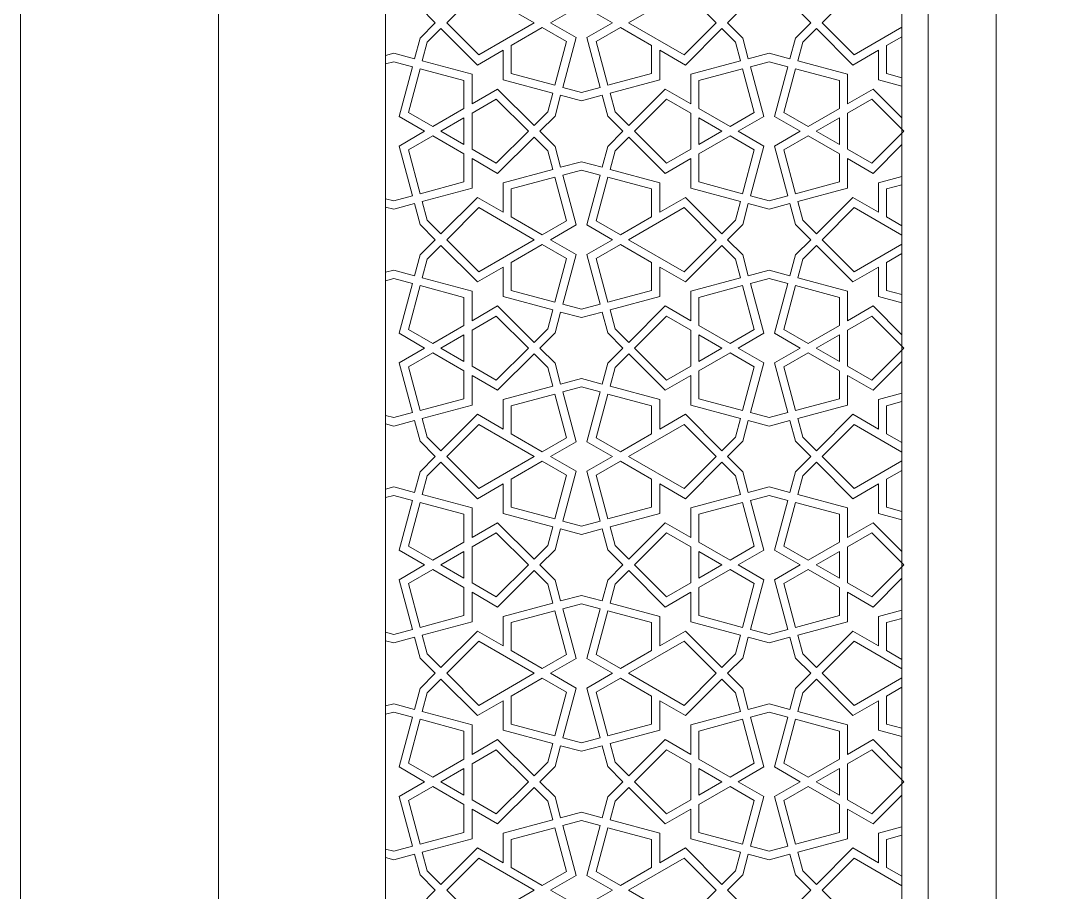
# Model space of a CAD drawing. Header units: metres. Extents: x 7064 to 15770, y 8440 to 11994.
# Drawn here: x 14418.8 to 14637.2, y 10900.6 to 11085.3 of the extents above; entities that cross this region are included whole.
import ezdxf

# ---------------------------------------------------------------- set-up
doc = ezdxf.new("R2010")
doc.units = ezdxf.units.M
doc.layers.add('GÖRÜNÜŞ 015-O4M', color=125, linetype='Continuous', lineweight=15)

msp = doc.modelspace()

# ---------------------------------------------------------------- linework, layer by layer
at = {"layer": 'GÖRÜNÜŞ 015-O4M', "color": 0}
for p, q in [((14509.073, 11084.849), (14515.861, 11091.637)), ((14515.861, 11091.637), (14527.617, 11084.849)), ((14559.374, 11091.637), (14547.617, 11084.849)), ((14566.162, 11084.849), (14559.374, 11091.637)), ((14588.648, 11084.849), (14595.436, 11091.637)), ((14503.415, 11088.074), (14506.64, 11084.849)), ((14536.483, 11087.982), (14531.057, 11084.849)), ((14538.752, 11087.982), (14544.177, 11084.849)), ((14571.819, 11088.074), (14568.594, 11084.849)), ((14582.991, 11088.074), (14586.216, 11084.849)), ((14503.415, 11081.624), (14506.64, 11084.849)), ((14504.958, 11080.734), (14507.857, 11083.633)), ((14507.857, 11083.633), (14515.578, 11075.912)), ((14509.073, 11084.849), (14515.861, 11078.062)), ((14515.861, 11078.062), (14527.617, 11084.849)), ((14522.723, 11080.038), (14529.337, 11083.856)), ((14534.48, 11080.887), (14529.337, 11083.856)), ((14536.483, 11081.717), (14531.057, 11084.849)), ((14538.752, 11081.717), (14544.177, 11084.849)), ((14540.755, 11080.887), (14545.897, 11083.856)), ((14552.511, 11080.038), (14545.897, 11083.856)), ((14559.374, 11078.062), (14547.617, 11084.849)), ((14566.162, 11084.849), (14559.374, 11078.062)), ((14567.378, 11083.633), (14559.657, 11075.912)), ((14570.277, 11080.734), (14567.378, 11083.633)), ((14571.819, 11081.624), (14568.594, 11084.849)), ((14582.991, 11081.624), (14586.216, 11084.849)), ((14584.533, 11080.734), (14587.432, 11083.633)), ((14587.432, 11083.633), (14595.153, 11075.912)), ((14588.648, 11084.849), (14595.436, 11078.062)), ((14595.436, 11078.062), (14605.554, 11083.903)), ((14503.415, 11081.624), (14502.235, 11077.219)), ((14533.657, 11071.17), (14536.483, 11081.717)), ((14541.578, 11071.17), (14538.752, 11081.717)), ((14571.819, 11081.624), (14573, 11077.219)), ((14582.991, 11081.624), (14581.811, 11077.219)), ((14602.299, 11080.038), (14605.554, 11081.917)), ((14504.958, 11080.734), (14503.896, 11076.774)), ((14515.578, 11075.912), (14521.003, 11079.045)), ((14521.003, 11072.78), (14521.003, 11079.045)), ((14522.723, 11074.099), (14522.723, 11080.038)), ((14531.996, 11071.615), (14534.48, 11080.887)), ((14543.239, 11071.615), (14540.755, 11080.887)), ((14552.511, 11074.099), (14552.511, 11080.038)), ((14559.657, 11075.912), (14554.231, 11079.045)), ((14554.231, 11072.78), (14554.231, 11079.045)), ((14570.277, 11080.734), (14571.338, 11076.774)), ((14584.533, 11080.734), (14583.472, 11076.774)), ((14595.153, 11075.912), (14600.579, 11079.045)), ((14600.579, 11072.78), (14600.579, 11079.045)), ((14602.299, 11074.099), (14602.299, 11080.038)), ((14497.83, 11078.399), (14496.129, 11077.944)), ((14497.83, 11078.399), (14502.235, 11077.219)), ((14503.896, 11076.774), (14514.443, 11073.948)), ((14571.338, 11076.774), (14560.791, 11073.948)), ((14577.405, 11078.399), (14573, 11077.219)), ((14577.405, 11078.399), (14581.811, 11077.219)), ((14583.472, 11076.774), (14594.019, 11073.948)), ((14497.83, 11076.619), (14496.129, 11076.163)), ((14497.83, 11076.619), (14501.79, 11075.558)), ((14501.79, 11075.558), (14498.964, 11065.011)), ((14503.451, 11075.112), (14500.967, 11065.84)), ((14503.451, 11075.112), (14512.723, 11072.628)), ((14571.783, 11075.112), (14562.511, 11072.628)), ((14571.783, 11075.112), (14574.268, 11065.84)), ((14577.405, 11076.619), (14573.445, 11075.558)), ((14573.445, 11075.558), (14576.271, 11065.011)), ((14577.405, 11076.619), (14581.365, 11075.558)), ((14581.365, 11075.558), (14578.539, 11065.011)), ((14583.027, 11075.112), (14580.542, 11065.84)), ((14583.027, 11075.112), (14592.299, 11072.628)), ((14512.723, 11072.628), (14512.723, 11066.69)), ((14514.443, 11073.948), (14514.443, 11067.683)), ((14531.551, 11069.954), (14521.003, 11072.78)), ((14531.996, 11071.615), (14522.723, 11074.099)), ((14543.239, 11071.615), (14552.511, 11074.099)), ((14543.684, 11069.954), (14554.231, 11072.78)), ((14560.791, 11073.948), (14560.791, 11067.683)), ((14562.511, 11072.628), (14562.511, 11066.69)), ((14592.299, 11072.628), (14592.299, 11066.69)), ((14594.019, 11073.948), (14594.019, 11067.683)), ((14605.554, 11071.447), (14600.579, 11072.78)), ((14605.554, 11073.227), (14602.299, 11074.099)), ((14519.869, 11070.815), (14514.443, 11067.683)), ((14527.59, 11063.094), (14519.869, 11070.815)), ((14537.617, 11070.109), (14533.657, 11071.17)), ((14537.617, 11070.109), (14541.578, 11071.17)), ((14547.644, 11063.094), (14555.365, 11070.815)), ((14555.365, 11070.815), (14560.791, 11067.683)), ((14599.445, 11070.815), (14594.019, 11067.683)), ((14605.554, 11064.706), (14599.445, 11070.815)), ((14519.586, 11068.666), (14514.443, 11065.697)), ((14526.374, 11061.878), (14519.586, 11068.666)), ((14530.489, 11065.993), (14531.551, 11069.954)), ((14532.031, 11065.103), (14533.212, 11069.508)), ((14537.617, 11068.328), (14533.212, 11069.508)), ((14537.617, 11068.328), (14542.023, 11069.508)), ((14543.203, 11065.103), (14542.023, 11069.508)), ((14544.745, 11065.993), (14543.684, 11069.954)), ((14548.861, 11061.878), (14555.648, 11068.666)), ((14555.648, 11068.666), (14560.791, 11065.697)), ((14599.162, 11068.666), (14594.019, 11065.697)), ((14605.95, 11061.878), (14599.162, 11068.666)), ((14506.11, 11062.871), (14500.967, 11065.84)), ((14512.723, 11066.69), (14506.11, 11062.871)), ((14530.489, 11065.993), (14527.59, 11063.094)), ((14544.745, 11065.993), (14547.644, 11063.094)), ((14562.511, 11066.69), (14569.125, 11062.871)), ((14569.125, 11062.871), (14574.268, 11065.84)), ((14585.685, 11062.871), (14580.542, 11065.84)), ((14592.299, 11066.69), (14585.685, 11062.871)), ((14504.39, 11061.878), (14498.964, 11065.011)), ((14512.723, 11064.703), (14507.83, 11061.878)), ((14512.723, 11059.052), (14512.723, 11064.703)), ((14514.443, 11058.059), (14514.443, 11065.697)), ((14532.031, 11065.103), (14528.806, 11061.878)), ((14543.203, 11065.103), (14546.428, 11061.878)), ((14560.791, 11058.059), (14560.791, 11065.697)), ((14562.511, 11064.703), (14567.405, 11061.878)), ((14562.511, 11059.052), (14562.511, 11064.703)), ((14570.845, 11061.878), (14576.271, 11065.011)), ((14583.965, 11061.878), (14578.539, 11065.011)), ((14592.299, 11064.703), (14587.405, 11061.878)), ((14592.299, 11059.052), (14592.299, 11064.703)), ((14594.019, 11058.059), (14594.019, 11065.697)), ((14504.39, 11061.878), (14498.964, 11058.745)), ((14512.723, 11059.052), (14507.83, 11061.878)), ((14526.374, 11061.878), (14519.586, 11055.09)), ((14532.031, 11058.653), (14528.806, 11061.878)), ((14543.203, 11058.653), (14546.428, 11061.878)), ((14548.861, 11061.878), (14555.648, 11055.09)), ((14562.511, 11059.052), (14567.405, 11061.878)), ((14570.845, 11061.878), (14576.271, 11058.745)), ((14583.965, 11061.878), (14578.539, 11058.745)), ((14592.299, 11059.052), (14587.405, 11061.878)), ((14605.95, 11061.878), (14599.162, 11055.09)), ((14506.11, 11060.885), (14500.967, 11057.916)), ((14512.723, 11057.066), (14506.11, 11060.885)), ((14527.59, 11060.662), (14519.869, 11052.941)), ((14530.489, 11057.763), (14527.59, 11060.662)), ((14544.745, 11057.763), (14547.644, 11060.662)), ((14547.644, 11060.662), (14555.365, 11052.941)), ((14562.511, 11057.066), (14569.125, 11060.885)), ((14569.125, 11060.885), (14574.268, 11057.916)), ((14585.685, 11060.885), (14580.542, 11057.916)), ((14592.299, 11057.066), (14585.685, 11060.885)), ((14501.79, 11048.198), (14498.964, 11058.745)), ((14503.451, 11048.643), (14500.967, 11057.916)), ((14512.723, 11051.128), (14512.723, 11057.066)), ((14519.586, 11055.09), (14514.443, 11058.059)), ((14530.489, 11057.763), (14531.551, 11053.802)), ((14532.031, 11058.653), (14533.212, 11054.248)), ((14543.203, 11058.653), (14542.023, 11054.248)), ((14544.745, 11057.763), (14543.684, 11053.802)), ((14555.648, 11055.09), (14560.791, 11058.059)), ((14562.511, 11051.128), (14562.511, 11057.066)), ((14571.783, 11048.643), (14574.268, 11057.916)), ((14573.445, 11048.198), (14576.271, 11058.745)), ((14581.365, 11048.198), (14578.539, 11058.745)), ((14583.027, 11048.643), (14580.542, 11057.916)), ((14592.299, 11051.128), (14592.299, 11057.066)), ((14599.162, 11055.09), (14594.019, 11058.059)), ((14605.554, 11059.049), (14599.445, 11052.941)), ((14514.443, 11049.808), (14514.443, 11056.073)), ((14519.869, 11052.941), (14514.443, 11056.073)), ((14537.617, 11055.428), (14533.212, 11054.248)), ((14537.617, 11055.428), (14542.023, 11054.248)), ((14555.365, 11052.941), (14560.791, 11056.073)), ((14560.791, 11049.808), (14560.791, 11056.073)), ((14594.019, 11049.808), (14594.019, 11056.073)), ((14599.445, 11052.941), (14594.019, 11056.073)), ((14531.551, 11053.802), (14521.003, 11050.976)), ((14537.617, 11053.647), (14533.657, 11052.586)), ((14537.617, 11053.647), (14541.578, 11052.586)), ((14543.684, 11053.802), (14554.231, 11050.976)), ((14503.451, 11048.643), (14512.723, 11051.128)), ((14521.003, 11050.976), (14521.003, 11044.711)), ((14531.996, 11052.141), (14522.723, 11049.656)), ((14531.996, 11052.141), (14534.48, 11042.869)), ((14533.657, 11052.586), (14536.483, 11042.039)), ((14541.578, 11052.586), (14538.752, 11042.039)), ((14543.239, 11052.141), (14540.755, 11042.869)), ((14543.239, 11052.141), (14552.511, 11049.656)), ((14554.231, 11050.976), (14554.231, 11044.711)), ((14571.783, 11048.643), (14562.511, 11051.128)), ((14583.027, 11048.643), (14592.299, 11051.128)), ((14605.554, 11052.309), (14600.579, 11050.976)), ((14600.579, 11050.976), (14600.579, 11044.711)), ((14605.554, 11050.528), (14602.299, 11049.656)), ((14503.896, 11046.982), (14514.443, 11049.808)), ((14522.723, 11049.656), (14522.723, 11043.718)), ((14552.511, 11049.656), (14552.511, 11043.718)), ((14571.338, 11046.982), (14560.791, 11049.808)), ((14583.472, 11046.982), (14594.019, 11049.808)), ((14602.299, 11049.656), (14602.299, 11043.718)), ((14497.83, 11047.137), (14496.129, 11047.593)), ((14497.83, 11047.137), (14501.79, 11048.198)), ((14497.83, 11045.356), (14502.235, 11046.537)), ((14503.415, 11042.131), (14502.235, 11046.537)), ((14504.958, 11043.022), (14503.896, 11046.982)), ((14507.857, 11040.123), (14515.578, 11047.844)), ((14515.578, 11047.844), (14521.003, 11044.711)), ((14559.657, 11047.844), (14554.231, 11044.711)), ((14567.378, 11040.123), (14559.657, 11047.844)), ((14570.277, 11043.022), (14571.338, 11046.982)), ((14571.819, 11042.131), (14573, 11046.537)), ((14577.405, 11045.356), (14573, 11046.537)), ((14577.405, 11047.137), (14573.445, 11048.198)), ((14577.405, 11047.137), (14581.365, 11048.198)), ((14577.405, 11045.356), (14581.811, 11046.537)), ((14582.991, 11042.131), (14581.811, 11046.537)), ((14584.533, 11043.022), (14583.472, 11046.982)), ((14587.432, 11040.123), (14595.153, 11047.844)), ((14595.153, 11047.844), (14600.579, 11044.711)), ((14497.83, 11045.356), (14496.129, 11045.812)), ((14509.073, 11038.906), (14515.861, 11045.694)), ((14515.861, 11045.694), (14527.617, 11038.906)), ((14559.374, 11045.694), (14547.617, 11038.906)), ((14566.162, 11038.906), (14559.374, 11045.694)), ((14588.648, 11038.906), (14595.436, 11045.694)), ((14595.436, 11045.694), (14605.554, 11039.853)), ((14503.415, 11042.131), (14506.64, 11038.906)), ((14504.958, 11043.022), (14507.857, 11040.123)), ((14522.723, 11043.718), (14529.337, 11039.899)), ((14534.48, 11042.869), (14529.337, 11039.899)), ((14536.483, 11042.039), (14531.057, 11038.906)), ((14538.752, 11042.039), (14544.177, 11038.906)), ((14540.755, 11042.869), (14545.897, 11039.899)), ((14552.511, 11043.718), (14545.897, 11039.899)), ((14570.277, 11043.022), (14567.378, 11040.123)), ((14571.819, 11042.131), (14568.594, 11038.906)), ((14582.991, 11042.131), (14586.216, 11038.906)), ((14584.533, 11043.022), (14587.432, 11040.123)), ((14602.299, 11043.718), (14605.554, 11041.839)), ((14503.415, 11035.681), (14506.64, 11038.906)), ((14504.958, 11034.791), (14507.857, 11037.69)), ((14507.857, 11037.69), (14515.578, 11029.969)), ((14509.073, 11038.906), (14515.861, 11032.119)), ((14515.861, 11032.119), (14527.617, 11038.906)), ((14522.723, 11034.095), (14529.337, 11037.913)), ((14534.48, 11034.944), (14529.337, 11037.913)), ((14536.483, 11035.774), (14531.057, 11038.906)), ((14538.752, 11035.774), (14544.177, 11038.906)), ((14540.755, 11034.944), (14545.897, 11037.913)), ((14552.511, 11034.095), (14545.897, 11037.913)), ((14559.374, 11032.119), (14547.617, 11038.906)), ((14566.162, 11038.906), (14559.374, 11032.119)), ((14567.378, 11037.69), (14559.657, 11029.969)), ((14570.277, 11034.791), (14567.378, 11037.69)), ((14571.819, 11035.681), (14568.594, 11038.906)), ((14582.991, 11035.681), (14586.216, 11038.906)), ((14584.533, 11034.791), (14587.432, 11037.69)), ((14587.432, 11037.69), (14595.153, 11029.969)), ((14588.648, 11038.906), (14595.436, 11032.119)), ((14595.436, 11032.119), (14605.554, 11037.96)), ((14503.415, 11035.681), (14502.235, 11031.276)), ((14533.657, 11025.227), (14536.483, 11035.774)), ((14541.578, 11025.227), (14538.752, 11035.774)), ((14571.819, 11035.681), (14573, 11031.276)), ((14582.991, 11035.681), (14581.811, 11031.276)), ((14602.299, 11034.095), (14605.554, 11035.974)), ((14504.958, 11034.791), (14503.896, 11030.831)), ((14515.578, 11029.969), (14521.003, 11033.102)), ((14521.003, 11026.837), (14521.003, 11033.102)), ((14522.723, 11028.156), (14522.723, 11034.095)), ((14531.996, 11025.672), (14534.48, 11034.944)), ((14543.239, 11025.672), (14540.755, 11034.944)), ((14552.511, 11028.156), (14552.511, 11034.095)), ((14559.657, 11029.969), (14554.231, 11033.102)), ((14554.231, 11026.837), (14554.231, 11033.102)), ((14570.277, 11034.791), (14571.338, 11030.831)), ((14584.533, 11034.791), (14583.472, 11030.831)), ((14595.153, 11029.969), (14600.579, 11033.102)), ((14600.579, 11026.837), (14600.579, 11033.102)), ((14602.299, 11028.156), (14602.299, 11034.095)), ((14497.83, 11032.456), (14496.129, 11032.001)), ((14497.83, 11032.456), (14502.235, 11031.276)), ((14503.896, 11030.831), (14514.443, 11028.005)), ((14571.338, 11030.831), (14560.791, 11028.005)), ((14577.405, 11032.456), (14573, 11031.276)), ((14577.405, 11032.456), (14581.811, 11031.276)), ((14583.472, 11030.831), (14594.019, 11028.005)), ((14497.83, 11030.676), (14496.129, 11030.22)), ((14497.83, 11030.676), (14501.79, 11029.615)), ((14501.79, 11029.615), (14498.964, 11019.068)), ((14503.451, 11029.169), (14500.967, 11019.897)), ((14503.451, 11029.169), (14512.723, 11026.685)), ((14571.783, 11029.169), (14562.511, 11026.685)), ((14571.783, 11029.169), (14574.268, 11019.897)), ((14577.405, 11030.676), (14573.445, 11029.615)), ((14573.445, 11029.615), (14576.271, 11019.068)), ((14577.405, 11030.676), (14581.365, 11029.615)), ((14581.365, 11029.615), (14578.539, 11019.068)), ((14583.027, 11029.169), (14580.542, 11019.897)), ((14583.027, 11029.169), (14592.299, 11026.685)), ((14512.723, 11026.685), (14512.723, 11020.747)), ((14514.443, 11028.005), (14514.443, 11021.74)), ((14531.551, 11024.011), (14521.003, 11026.837)), ((14531.996, 11025.672), (14522.723, 11028.156)), ((14543.239, 11025.672), (14552.511, 11028.156)), ((14543.684, 11024.011), (14554.231, 11026.837)), ((14560.791, 11028.005), (14560.791, 11021.74)), ((14562.511, 11026.685), (14562.511, 11020.747)), ((14592.299, 11026.685), (14592.299, 11020.747)), ((14594.019, 11028.005), (14594.019, 11021.74)), ((14605.554, 11025.504), (14600.579, 11026.837)), ((14605.554, 11027.284), (14602.299, 11028.156)), ((14519.869, 11024.872), (14514.443, 11021.74)), ((14527.59, 11017.151), (14519.869, 11024.872)), ((14537.617, 11024.166), (14533.657, 11025.227)), ((14537.617, 11024.166), (14541.578, 11025.227)), ((14547.644, 11017.151), (14555.365, 11024.872)), ((14555.365, 11024.872), (14560.791, 11021.74)), ((14599.445, 11024.872), (14594.019, 11021.74)), ((14605.554, 11018.763), (14599.445, 11024.872)), ((14519.586, 11022.723), (14514.443, 11019.754)), ((14526.374, 11015.935), (14519.586, 11022.723)), ((14530.489, 11020.05), (14531.551, 11024.011)), ((14532.031, 11019.16), (14533.212, 11023.565)), ((14537.617, 11022.385), (14533.212, 11023.565)), ((14537.617, 11022.385), (14542.023, 11023.565)), ((14543.203, 11019.16), (14542.023, 11023.565)), ((14544.745, 11020.05), (14543.684, 11024.011)), ((14548.861, 11015.935), (14555.648, 11022.723)), ((14555.648, 11022.723), (14560.791, 11019.754)), ((14599.162, 11022.723), (14594.019, 11019.754)), ((14605.95, 11015.935), (14599.162, 11022.723)), ((14506.11, 11016.928), (14500.967, 11019.897)), ((14512.723, 11020.747), (14506.11, 11016.928)), ((14530.489, 11020.05), (14527.59, 11017.151)), ((14544.745, 11020.05), (14547.644, 11017.151)), ((14562.511, 11020.747), (14569.125, 11016.928)), ((14569.125, 11016.928), (14574.268, 11019.897)), ((14585.685, 11016.928), (14580.542, 11019.897)), ((14592.299, 11020.747), (14585.685, 11016.928)), ((14504.39, 11015.935), (14498.964, 11019.068)), ((14512.723, 11018.761), (14507.83, 11015.935)), ((14512.723, 11013.109), (14512.723, 11018.761)), ((14514.443, 11012.116), (14514.443, 11019.754)), ((14532.031, 11019.16), (14528.806, 11015.935)), ((14543.203, 11019.16), (14546.428, 11015.935)), ((14560.791, 11012.116), (14560.791, 11019.754)), ((14562.511, 11018.761), (14567.405, 11015.935)), ((14562.511, 11013.109), (14562.511, 11018.761)), ((14570.845, 11015.935), (14576.271, 11019.068)), ((14583.965, 11015.935), (14578.539, 11019.068)), ((14592.299, 11018.761), (14587.405, 11015.935)), ((14592.299, 11013.109), (14592.299, 11018.761)), ((14594.019, 11012.116), (14594.019, 11019.754)), ((14504.39, 11015.935), (14498.964, 11012.802)), ((14512.723, 11013.109), (14507.83, 11015.935)), ((14526.374, 11015.935), (14519.586, 11009.147)), ((14532.031, 11012.71), (14528.806, 11015.935)), ((14543.203, 11012.71), (14546.428, 11015.935)), ((14548.861, 11015.935), (14555.648, 11009.147)), ((14562.511, 11013.109), (14567.405, 11015.935)), ((14570.845, 11015.935), (14576.271, 11012.802)), ((14583.965, 11015.935), (14578.539, 11012.802)), ((14592.299, 11013.109), (14587.405, 11015.935)), ((14605.95, 11015.935), (14599.162, 11009.147)), ((14506.11, 11014.942), (14500.967, 11011.973)), ((14512.723, 11011.123), (14506.11, 11014.942)), ((14527.59, 11014.719), (14519.869, 11006.998)), ((14530.489, 11011.82), (14527.59, 11014.719)), ((14544.745, 11011.82), (14547.644, 11014.719)), ((14547.644, 11014.719), (14555.365, 11006.998)), ((14562.511, 11011.123), (14569.125, 11014.942)), ((14569.125, 11014.942), (14574.268, 11011.973)), ((14585.685, 11014.942), (14580.542, 11011.973)), ((14592.299, 11011.123), (14585.685, 11014.942)), ((14501.79, 11002.255), (14498.964, 11012.802)), ((14503.451, 11002.7), (14500.967, 11011.973)), ((14519.586, 11009.147), (14514.443, 11012.116)), ((14530.489, 11011.82), (14531.551, 11007.859)), ((14532.031, 11012.71), (14533.212, 11008.305)), ((14543.203, 11012.71), (14542.023, 11008.305)), ((14544.745, 11011.82), (14543.684, 11007.859)), ((14555.648, 11009.147), (14560.791, 11012.116)), ((14571.783, 11002.7), (14574.268, 11011.973)), ((14573.445, 11002.255), (14576.271, 11012.802)), ((14581.365, 11002.255), (14578.539, 11012.802)), ((14583.027, 11002.7), (14580.542, 11011.973)), ((14599.162, 11009.147), (14594.019, 11012.116)), ((14605.554, 11013.106), (14599.445, 11006.998)), ((14512.723, 11005.185), (14512.723, 11011.123)), ((14514.443, 11003.865), (14514.443, 11010.13)), ((14519.869, 11006.998), (14514.443, 11010.13)), ((14537.617, 11009.485), (14533.212, 11008.305)), ((14537.617, 11009.485), (14542.023, 11008.305)), ((14555.365, 11006.998), (14560.791, 11010.13)), ((14560.791, 11003.865), (14560.791, 11010.13)), ((14562.511, 11005.185), (14562.511, 11011.123)), ((14592.299, 11005.185), (14592.299, 11011.123)), ((14594.019, 11003.865), (14594.019, 11010.13)), ((14599.445, 11006.998), (14594.019, 11010.13)), ((14531.551, 11007.859), (14521.003, 11005.033)), ((14537.617, 11007.704), (14533.657, 11006.643)), ((14537.617, 11007.704), (14541.578, 11006.643)), ((14543.684, 11007.859), (14554.231, 11005.033)), ((14503.451, 11002.7), (14512.723, 11005.185)), ((14521.003, 11005.033), (14521.003, 10998.768)), ((14531.996, 11006.198), (14522.723, 11003.713)), ((14531.996, 11006.198), (14534.48, 10996.926)), ((14533.657, 11006.643), (14536.483, 10996.096)), ((14541.578, 11006.643), (14538.752, 10996.096)), ((14543.239, 11006.198), (14540.755, 10996.926)), ((14543.239, 11006.198), (14552.511, 11003.713)), ((14554.231, 11005.033), (14554.231, 10998.768)), ((14571.783, 11002.7), (14562.511, 11005.185)), ((14583.027, 11002.7), (14592.299, 11005.185)), ((14605.554, 11006.366), (14600.579, 11005.033)), ((14600.579, 11005.033), (14600.579, 10998.768)), ((14605.554, 11004.586), (14602.299, 11003.713)), ((14503.896, 11001.039), (14514.443, 11003.865)), ((14522.723, 11003.713), (14522.723, 10997.775)), ((14552.511, 11003.713), (14552.511, 10997.775)), ((14571.338, 11001.039), (14560.791, 11003.865)), ((14583.472, 11001.039), (14594.019, 11003.865)), ((14602.299, 11003.713), (14602.299, 10997.775)), ((14497.83, 11001.194), (14496.129, 11001.65)), ((14497.83, 11001.194), (14501.79, 11002.255)), ((14497.83, 10999.413), (14502.235, 11000.594)), ((14503.415, 10996.188), (14502.235, 11000.594)), ((14504.958, 10997.079), (14503.896, 11001.039)), ((14507.857, 10994.18), (14515.578, 11001.901)), ((14515.578, 11001.901), (14521.003, 10998.768)), ((14559.657, 11001.901), (14554.231, 10998.768)), ((14567.378, 10994.18), (14559.657, 11001.901)), ((14570.277, 10997.079), (14571.338, 11001.039)), ((14571.819, 10996.188), (14573, 11000.594)), ((14577.405, 10999.413), (14573, 11000.594)), ((14577.405, 11001.194), (14573.445, 11002.255)), ((14577.405, 11001.194), (14581.365, 11002.255)), ((14577.405, 10999.413), (14581.811, 11000.594)), ((14582.991, 10996.188), (14581.811, 11000.594)), ((14584.533, 10997.079), (14583.472, 11001.039)), ((14587.432, 10994.18), (14595.153, 11001.901)), ((14595.153, 11001.901), (14600.579, 10998.768)), ((14497.83, 10999.413), (14496.129, 10999.869)), ((14509.073, 10992.963), (14515.861, 10999.751)), ((14515.861, 10999.751), (14527.617, 10992.963)), ((14559.374, 10999.751), (14547.617, 10992.963)), ((14566.162, 10992.963), (14559.374, 10999.751)), ((14588.648, 10992.963), (14595.436, 10999.751)), ((14595.436, 10999.751), (14605.554, 10993.91)), ((14503.415, 10996.188), (14506.64, 10992.963)), ((14504.958, 10997.079), (14507.857, 10994.18)), ((14522.723, 10997.775), (14529.337, 10993.957)), ((14534.48, 10996.926), (14529.337, 10993.957)), ((14536.483, 10996.096), (14531.057, 10992.963)), ((14538.752, 10996.096), (14544.177, 10992.963)), ((14540.755, 10996.926), (14545.897, 10993.957)), ((14552.511, 10997.775), (14545.897, 10993.957)), ((14570.277, 10997.079), (14567.378, 10994.18)), ((14571.819, 10996.188), (14568.594, 10992.963)), ((14582.991, 10996.188), (14586.216, 10992.963)), ((14584.533, 10997.079), (14587.432, 10994.18)), ((14602.299, 10997.775), (14605.554, 10995.896)), ((14503.415, 10989.738), (14506.64, 10992.963)), ((14504.958, 10988.848), (14507.857, 10991.747)), ((14507.857, 10991.747), (14515.578, 10984.026)), ((14509.073, 10992.963), (14515.861, 10986.176)), ((14515.861, 10986.176), (14527.617, 10992.963)), ((14522.723, 10988.152), (14529.337, 10991.97)), ((14534.48, 10989.001), (14529.337, 10991.97)), ((14536.483, 10989.831), (14531.057, 10992.963)), ((14538.752, 10989.831), (14544.177, 10992.963)), ((14540.755, 10989.001), (14545.897, 10991.97)), ((14552.511, 10988.152), (14545.897, 10991.97)), ((14559.374, 10986.176), (14547.617, 10992.963)), ((14566.162, 10992.963), (14559.374, 10986.176)), ((14567.378, 10991.747), (14559.657, 10984.026)), ((14570.277, 10988.848), (14567.378, 10991.747)), ((14571.819, 10989.738), (14568.594, 10992.963)), ((14582.991, 10989.738), (14586.216, 10992.963)), ((14584.533, 10988.848), (14587.432, 10991.747)), ((14587.432, 10991.747), (14595.153, 10984.026)), ((14588.648, 10992.963), (14595.436, 10986.176)), ((14595.436, 10986.176), (14605.554, 10992.017)), ((14503.415, 10989.738), (14502.235, 10985.333)), ((14533.657, 10979.284), (14536.483, 10989.831)), ((14541.578, 10979.284), (14538.752, 10989.831)), ((14571.819, 10989.738), (14573, 10985.333)), ((14582.991, 10989.738), (14581.811, 10985.333)), ((14602.299, 10988.152), (14605.554, 10990.031)), ((14504.958, 10988.848), (14503.896, 10984.888)), ((14515.578, 10984.026), (14521.003, 10987.159)), ((14521.003, 10980.894), (14521.003, 10987.159)), ((14522.723, 10982.213), (14522.723, 10988.152)), ((14531.996, 10979.729), (14534.48, 10989.001)), ((14543.239, 10979.729), (14540.755, 10989.001)), ((14552.511, 10982.213), (14552.511, 10988.152)), ((14559.657, 10984.026), (14554.231, 10987.159)), ((14554.231, 10980.894), (14554.231, 10987.159)), ((14570.277, 10988.848), (14571.338, 10984.888)), ((14584.533, 10988.848), (14583.472, 10984.888)), ((14595.153, 10984.026), (14600.579, 10987.159)), ((14600.579, 10980.894), (14600.579, 10987.159)), ((14602.299, 10982.213), (14602.299, 10988.152)), ((14497.83, 10986.513), (14496.129, 10986.058)), ((14497.83, 10986.513), (14502.235, 10985.333)), ((14577.405, 10986.513), (14573, 10985.333)), ((14577.405, 10986.513), (14581.811, 10985.333)), ((14497.83, 10984.733), (14496.129, 10984.277)), ((14497.83, 10984.733), (14501.79, 10983.672)), ((14501.79, 10983.672), (14498.964, 10973.125)), ((14503.451, 10983.226), (14500.967, 10973.954)), ((14503.451, 10983.226), (14512.723, 10980.742)), ((14503.896, 10984.888), (14514.443, 10982.062)), ((14571.338, 10984.888), (14560.791, 10982.062)), ((14571.783, 10983.226), (14562.511, 10980.742)), ((14571.783, 10983.226), (14574.268, 10973.954)), ((14577.405, 10984.733), (14573.445, 10983.672)), ((14573.445, 10983.672), (14576.271, 10973.125)), ((14577.405, 10984.733), (14581.365, 10983.672)), ((14581.365, 10983.672), (14578.539, 10973.125)), ((14583.027, 10983.226), (14580.542, 10973.954)), ((14583.027, 10983.226), (14592.299, 10980.742)), ((14583.472, 10984.888), (14594.019, 10982.062)), ((14512.723, 10980.742), (14512.723, 10974.804)), ((14514.443, 10982.062), (14514.443, 10975.797)), ((14531.551, 10978.068), (14521.003, 10980.894)), ((14531.996, 10979.729), (14522.723, 10982.213)), ((14543.239, 10979.729), (14552.511, 10982.213)), ((14543.684, 10978.068), (14554.231, 10980.894)), ((14560.791, 10982.062), (14560.791, 10975.797)), ((14562.511, 10980.742), (14562.511, 10974.804)), ((14592.299, 10980.742), (14592.299, 10974.804)), ((14594.019, 10982.062), (14594.019, 10975.797)), ((14605.554, 10979.561), (14600.579, 10980.894)), ((14605.554, 10981.341), (14602.299, 10982.213)), ((14519.869, 10978.929), (14514.443, 10975.797)), ((14527.59, 10971.208), (14519.869, 10978.929)), ((14537.617, 10978.223), (14533.657, 10979.284)), ((14537.617, 10978.223), (14541.578, 10979.284)), ((14547.644, 10971.208), (14555.365, 10978.929)), ((14555.365, 10978.929), (14560.791, 10975.797)), ((14599.445, 10978.929), (14594.019, 10975.797)), ((14605.554, 10972.821), (14599.445, 10978.929)), ((14519.586, 10976.78), (14514.443, 10973.811)), ((14526.374, 10969.992), (14519.586, 10976.78)), ((14530.489, 10974.107), (14531.551, 10978.068)), ((14532.031, 10973.217), (14533.212, 10977.622)), ((14537.617, 10976.442), (14533.212, 10977.622)), ((14537.617, 10976.442), (14542.023, 10977.622)), ((14543.203, 10973.217), (14542.023, 10977.622)), ((14544.745, 10974.107), (14543.684, 10978.068)), ((14548.861, 10969.992), (14555.648, 10976.78)), ((14555.648, 10976.78), (14560.791, 10973.811)), ((14599.162, 10976.78), (14594.019, 10973.811)), ((14605.95, 10969.992), (14599.162, 10976.78)), ((14512.723, 10974.804), (14506.11, 10970.985)), ((14530.489, 10974.107), (14527.59, 10971.208)), ((14544.745, 10974.107), (14547.644, 10971.208)), ((14562.511, 10974.804), (14569.125, 10970.985)), ((14592.299, 10974.804), (14585.685, 10970.985)), ((14504.39, 10969.992), (14498.964, 10973.125)), ((14506.11, 10970.985), (14500.967, 10973.954)), ((14512.723, 10972.818), (14507.83, 10969.992)), ((14512.723, 10967.166), (14512.723, 10972.818)), ((14514.443, 10966.173), (14514.443, 10973.811)), ((14532.031, 10973.217), (14528.806, 10969.992)), ((14543.203, 10973.217), (14546.428, 10969.992)), ((14560.791, 10966.173), (14560.791, 10973.811)), ((14562.511, 10972.818), (14567.405, 10969.992)), ((14562.511, 10967.166), (14562.511, 10972.818)), ((14569.125, 10970.985), (14574.268, 10973.954)), ((14570.845, 10969.992), (14576.271, 10973.125)), ((14583.965, 10969.992), (14578.539, 10973.125)), ((14585.685, 10970.985), (14580.542, 10973.954)), ((14592.299, 10972.818), (14587.405, 10969.992)), ((14592.299, 10967.166), (14592.299, 10972.818)), ((14594.019, 10966.173), (14594.019, 10973.811)), ((14504.39, 10969.992), (14498.964, 10966.859)), ((14512.723, 10967.166), (14507.83, 10969.992)), ((14526.374, 10969.992), (14519.586, 10963.204)), ((14532.031, 10966.767), (14528.806, 10969.992)), ((14543.203, 10966.767), (14546.428, 10969.992)), ((14548.861, 10969.992), (14555.648, 10963.204)), ((14562.511, 10967.166), (14567.405, 10969.992)), ((14570.845, 10969.992), (14576.271, 10966.859)), ((14583.965, 10969.992), (14578.539, 10966.859)), ((14592.299, 10967.166), (14587.405, 10969.992)), ((14605.95, 10969.992), (14599.162, 10963.204)), ((14506.11, 10968.999), (14500.967, 10966.03)), ((14512.723, 10965.18), (14506.11, 10968.999)), ((14527.59, 10968.776), (14519.869, 10961.055)), ((14530.489, 10965.877), (14527.59, 10968.776)), ((14544.745, 10965.877), (14547.644, 10968.776)), ((14547.644, 10968.776), (14555.365, 10961.055)), ((14562.511, 10965.18), (14569.125, 10968.999)), ((14569.125, 10968.999), (14574.268, 10966.03)), ((14585.685, 10968.999), (14580.542, 10966.03)), ((14592.299, 10965.18), (14585.685, 10968.999)), ((14501.79, 10956.312), (14498.964, 10966.859)), ((14503.451, 10956.757), (14500.967, 10966.03)), ((14519.586, 10963.204), (14514.443, 10966.173)), ((14530.489, 10965.877), (14531.551, 10961.916)), ((14532.031, 10966.767), (14533.212, 10962.362)), ((14543.203, 10966.767), (14542.023, 10962.362)), ((14544.745, 10965.877), (14543.684, 10961.916)), ((14555.648, 10963.204), (14560.791, 10966.173)), ((14571.783, 10956.757), (14574.268, 10966.03)), ((14573.445, 10956.312), (14576.271, 10966.859)), ((14581.365, 10956.312), (14578.539, 10966.859)), ((14583.027, 10956.757), (14580.542, 10966.03)), ((14599.162, 10963.204), (14594.019, 10966.173)), ((14605.554, 10967.163), (14599.445, 10961.055)), ((14512.723, 10959.242), (14512.723, 10965.18)), ((14514.443, 10957.922), (14514.443, 10964.187)), ((14519.869, 10961.055), (14514.443, 10964.187)), ((14537.617, 10963.542), (14533.212, 10962.362)), ((14537.617, 10963.542), (14542.023, 10962.362)), ((14555.365, 10961.055), (14560.791, 10964.187)), ((14560.791, 10957.922), (14560.791, 10964.187)), ((14562.511, 10959.242), (14562.511, 10965.18)), ((14592.299, 10959.242), (14592.299, 10965.18)), ((14594.019, 10957.922), (14594.019, 10964.187)), ((14599.445, 10961.055), (14594.019, 10964.187)), ((14531.551, 10961.916), (14521.003, 10959.09)), ((14537.617, 10961.761), (14533.657, 10960.7)), ((14537.617, 10961.761), (14541.578, 10960.7)), ((14543.684, 10961.916), (14554.231, 10959.09)), ((14503.451, 10956.757), (14512.723, 10959.242)), ((14521.003, 10959.09), (14521.003, 10952.825)), ((14531.996, 10960.255), (14522.723, 10957.77)), ((14531.996, 10960.255), (14534.48, 10950.983)), ((14533.657, 10960.7), (14536.483, 10950.153)), ((14541.578, 10960.7), (14538.752, 10950.153)), ((14543.239, 10960.255), (14540.755, 10950.983)), ((14543.239, 10960.255), (14552.511, 10957.77)), ((14554.231, 10959.09), (14554.231, 10952.825)), ((14571.783, 10956.757), (14562.511, 10959.242)), ((14583.027, 10956.757), (14592.299, 10959.242)), ((14605.554, 10960.423), (14600.579, 10959.09)), ((14600.579, 10959.09), (14600.579, 10952.825)), ((14503.896, 10955.096), (14514.443, 10957.922)), ((14522.723, 10957.77), (14522.723, 10951.832)), ((14552.511, 10957.77), (14552.511, 10951.832)), ((14571.338, 10955.096), (14560.791, 10957.922)), ((14583.472, 10955.096), (14594.019, 10957.922)), ((14605.554, 10958.643), (14602.299, 10957.77)), ((14602.299, 10957.77), (14602.299, 10951.832)), ((14497.83, 10955.251), (14496.129, 10955.707)), ((14497.83, 10955.251), (14501.79, 10956.312)), ((14497.83, 10953.47), (14502.235, 10954.651)), ((14503.415, 10950.245), (14502.235, 10954.651)), ((14504.958, 10951.136), (14503.896, 10955.096)), ((14507.857, 10948.237), (14515.578, 10955.958)), ((14515.578, 10955.958), (14521.003, 10952.825)), ((14559.657, 10955.958), (14554.231, 10952.825)), ((14567.378, 10948.237), (14559.657, 10955.958)), ((14570.277, 10951.136), (14571.338, 10955.096)), ((14571.819, 10950.245), (14573, 10954.651)), ((14577.405, 10953.47), (14573, 10954.651)), ((14577.405, 10955.251), (14573.445, 10956.312)), ((14577.405, 10955.251), (14581.365, 10956.312)), ((14577.405, 10953.47), (14581.811, 10954.651)), ((14582.991, 10950.245), (14581.811, 10954.651)), ((14584.533, 10951.136), (14583.472, 10955.096)), ((14587.432, 10948.237), (14595.153, 10955.958)), ((14595.153, 10955.958), (14600.579, 10952.825)), ((14497.83, 10953.47), (14496.129, 10953.926)), ((14509.073, 10947.02), (14515.861, 10953.808)), ((14515.861, 10953.808), (14527.617, 10947.02)), ((14559.374, 10953.808), (14547.617, 10947.02)), ((14566.162, 10947.02), (14559.374, 10953.808)), ((14588.648, 10947.02), (14595.436, 10953.808)), ((14595.436, 10953.808), (14605.554, 10947.967)), ((14503.415, 10950.245), (14506.64, 10947.02)), ((14504.958, 10951.136), (14507.857, 10948.237)), ((14522.723, 10951.832), (14529.337, 10948.014)), ((14534.48, 10950.983), (14529.337, 10948.014)), ((14536.483, 10950.153), (14531.057, 10947.02)), ((14538.752, 10950.153), (14544.177, 10947.02)), ((14540.755, 10950.983), (14545.897, 10948.014)), ((14552.511, 10951.832), (14545.897, 10948.014)), ((14570.277, 10951.136), (14567.378, 10948.237)), ((14571.819, 10950.245), (14568.594, 10947.02)), ((14582.991, 10950.245), (14586.216, 10947.02)), ((14584.533, 10951.136), (14587.432, 10948.237)), ((14602.299, 10951.832), (14605.554, 10949.953)), ((14503.415, 10943.795), (14506.64, 10947.02)), ((14504.958, 10942.905), (14507.857, 10945.804)), ((14507.857, 10945.804), (14515.578, 10938.083)), ((14509.073, 10947.02), (14515.861, 10940.233)), ((14515.861, 10940.233), (14527.617, 10947.02)), ((14522.723, 10942.209), (14529.337, 10946.027)), ((14534.48, 10943.058), (14529.337, 10946.027)), ((14536.483, 10943.888), (14531.057, 10947.02)), ((14538.752, 10943.888), (14544.177, 10947.02)), ((14540.755, 10943.058), (14545.897, 10946.027)), ((14552.511, 10942.209), (14545.897, 10946.027)), ((14559.374, 10940.233), (14547.617, 10947.02)), ((14566.162, 10947.02), (14559.374, 10940.233)), ((14567.378, 10945.804), (14559.657, 10938.083)), ((14570.277, 10942.905), (14567.378, 10945.804)), ((14571.819, 10943.795), (14568.594, 10947.02)), ((14582.991, 10943.795), (14586.216, 10947.02)), ((14584.533, 10942.905), (14587.432, 10945.804)), ((14587.432, 10945.804), (14595.153, 10938.083)), ((14588.648, 10947.02), (14595.436, 10940.233)), ((14595.436, 10940.233), (14605.554, 10946.074)), ((14503.415, 10943.795), (14502.235, 10939.39)), ((14533.657, 10933.341), (14536.483, 10943.888)), ((14541.578, 10933.341), (14538.752, 10943.888)), ((14571.819, 10943.795), (14573, 10939.39)), ((14582.991, 10943.795), (14581.811, 10939.39)), ((14602.299, 10942.209), (14605.554, 10944.088)), ((14504.958, 10942.905), (14503.896, 10938.945)), ((14522.723, 10936.27), (14522.723, 10942.209)), ((14531.996, 10933.786), (14534.48, 10943.058)), ((14543.239, 10933.786), (14540.755, 10943.058)), ((14552.511, 10936.27), (14552.511, 10942.209)), ((14570.277, 10942.905), (14571.338, 10938.945)), ((14584.533, 10942.905), (14583.472, 10938.945)), ((14602.299, 10936.27), (14602.299, 10942.209)), ((14497.83, 10940.57), (14496.129, 10940.115)), ((14497.83, 10940.57), (14502.235, 10939.39)), ((14515.578, 10938.083), (14521.003, 10941.216)), ((14521.003, 10934.951), (14521.003, 10941.216)), ((14559.657, 10938.083), (14554.231, 10941.216)), ((14554.231, 10934.951), (14554.231, 10941.216)), ((14577.405, 10940.57), (14573, 10939.39)), ((14577.405, 10940.57), (14581.811, 10939.39)), ((14595.153, 10938.083), (14600.579, 10941.216)), ((14600.579, 10934.951), (14600.579, 10941.216)), ((14497.83, 10938.79), (14496.129, 10938.334)), ((14497.83, 10938.79), (14501.79, 10937.729)), ((14501.79, 10937.729), (14498.964, 10927.182)), ((14503.451, 10937.283), (14500.967, 10928.011)), ((14503.451, 10937.283), (14512.723, 10934.799)), ((14503.896, 10938.945), (14514.443, 10936.119)), ((14571.338, 10938.945), (14560.791, 10936.119)), ((14571.783, 10937.283), (14562.511, 10934.799)), ((14571.783, 10937.283), (14574.268, 10928.011)), ((14577.405, 10938.79), (14573.445, 10937.729)), ((14573.445, 10937.729), (14576.271, 10927.182)), ((14577.405, 10938.79), (14581.365, 10937.729)), ((14581.365, 10937.729), (14578.539, 10927.182)), ((14583.027, 10937.283), (14580.542, 10928.011)), ((14583.027, 10937.283), (14592.299, 10934.799)), ((14583.472, 10938.945), (14594.019, 10936.119)), ((14512.723, 10934.799), (14512.723, 10928.861)), ((14514.443, 10936.119), (14514.443, 10929.854)), ((14531.551, 10932.125), (14521.003, 10934.951)), ((14531.996, 10933.786), (14522.723, 10936.27)), ((14543.239, 10933.786), (14552.511, 10936.27)), ((14543.684, 10932.125), (14554.231, 10934.951)), ((14560.791, 10936.119), (14560.791, 10929.854)), ((14562.511, 10934.799), (14562.511, 10928.861)), ((14592.299, 10934.799), (14592.299, 10928.861)), ((14594.019, 10936.119), (14594.019, 10929.854)), ((14605.554, 10933.618), (14600.579, 10934.951)), ((14605.554, 10935.398), (14602.299, 10936.27)), ((14519.869, 10932.986), (14514.443, 10929.854)), ((14527.59, 10925.265), (14519.869, 10932.986)), ((14537.617, 10932.28), (14533.657, 10933.341)), ((14537.617, 10932.28), (14541.578, 10933.341)), ((14547.644, 10925.265), (14555.365, 10932.986)), ((14555.365, 10932.986), (14560.791, 10929.854)), ((14599.445, 10932.986), (14594.019, 10929.854)), ((14605.554, 10926.878), (14599.445, 10932.986)), ((14519.586, 10930.837), (14514.443, 10927.868)), ((14526.374, 10924.049), (14519.586, 10930.837)), ((14530.489, 10928.164), (14531.551, 10932.125)), ((14532.031, 10927.274), (14533.212, 10931.679)), ((14537.617, 10930.499), (14533.212, 10931.679)), ((14537.617, 10930.499), (14542.023, 10931.679)), ((14543.203, 10927.274), (14542.023, 10931.679)), ((14544.745, 10928.164), (14543.684, 10932.125)), ((14548.861, 10924.049), (14555.648, 10930.837)), ((14555.648, 10930.837), (14560.791, 10927.868)), ((14599.162, 10930.837), (14594.019, 10927.868)), ((14605.95, 10924.049), (14599.162, 10930.837)), ((14512.723, 10928.861), (14506.11, 10925.042)), ((14530.489, 10928.164), (14527.59, 10925.265)), ((14544.745, 10928.164), (14547.644, 10925.265)), ((14562.511, 10928.861), (14569.125, 10925.042)), ((14592.299, 10928.861), (14585.685, 10925.042)), ((14504.39, 10924.049), (14498.964, 10927.182)), ((14506.11, 10925.042), (14500.967, 10928.011)), ((14512.723, 10926.875), (14507.83, 10924.049)), ((14512.723, 10921.223), (14512.723, 10926.875)), ((14514.443, 10920.23), (14514.443, 10927.868)), ((14532.031, 10927.274), (14528.806, 10924.049)), ((14543.203, 10927.274), (14546.428, 10924.049)), ((14560.791, 10920.23), (14560.791, 10927.868)), ((14562.511, 10926.875), (14567.405, 10924.049)), ((14562.511, 10921.223), (14562.511, 10926.875)), ((14569.125, 10925.042), (14574.268, 10928.011)), ((14570.845, 10924.049), (14576.271, 10927.182)), ((14583.965, 10924.049), (14578.539, 10927.182)), ((14585.685, 10925.042), (14580.542, 10928.011)), ((14592.299, 10926.875), (14587.405, 10924.049)), ((14592.299, 10921.223), (14592.299, 10926.875)), ((14594.019, 10920.23), (14594.019, 10927.868)), ((14504.39, 10924.049), (14498.964, 10920.916)), ((14512.723, 10921.223), (14507.83, 10924.049)), ((14526.374, 10924.049), (14519.586, 10917.261)), ((14532.031, 10920.824), (14528.806, 10924.049)), ((14543.203, 10920.824), (14546.428, 10924.049)), ((14548.861, 10924.049), (14555.648, 10917.261)), ((14562.511, 10921.223), (14567.405, 10924.049)), ((14570.845, 10924.049), (14576.271, 10920.916)), ((14583.965, 10924.049), (14578.539, 10920.916)), ((14592.299, 10921.223), (14587.405, 10924.049)), ((14605.95, 10924.049), (14599.162, 10917.261)), ((14506.11, 10923.056), (14500.967, 10920.087)), ((14512.723, 10919.237), (14506.11, 10923.056)), ((14527.59, 10922.833), (14519.869, 10915.112)), ((14530.489, 10919.934), (14527.59, 10922.833)), ((14544.745, 10919.934), (14547.644, 10922.833)), ((14547.644, 10922.833), (14555.365, 10915.112)), ((14562.511, 10919.237), (14569.125, 10923.056)), ((14569.125, 10923.056), (14574.268, 10920.087)), ((14585.685, 10923.056), (14580.542, 10920.087)), ((14592.299, 10919.237), (14585.685, 10923.056)), ((14501.79, 10910.369), (14498.964, 10920.916)), ((14503.451, 10910.815), (14500.967, 10920.087)), ((14519.586, 10917.261), (14514.443, 10920.23)), ((14530.489, 10919.934), (14531.551, 10915.973)), ((14532.031, 10920.824), (14533.212, 10916.419)), ((14543.203, 10920.824), (14542.023, 10916.419)), ((14544.745, 10919.934), (14543.684, 10915.973)), ((14555.648, 10917.261), (14560.791, 10920.23)), ((14571.783, 10910.815), (14574.268, 10920.087)), ((14573.445, 10910.369), (14576.271, 10920.916)), ((14581.365, 10910.369), (14578.539, 10920.916)), ((14583.027, 10910.815), (14580.542, 10920.087)), ((14599.162, 10917.261), (14594.019, 10920.23)), ((14605.554, 10921.22), (14599.445, 10915.112)), ((14512.723, 10913.299), (14512.723, 10919.237)), ((14514.443, 10911.979), (14514.443, 10918.244)), ((14519.869, 10915.112), (14514.443, 10918.244)), ((14537.617, 10917.599), (14533.212, 10916.419)), ((14537.617, 10917.599), (14542.023, 10916.419)), ((14555.365, 10915.112), (14560.791, 10918.244)), ((14560.791, 10911.979), (14560.791, 10918.244)), ((14562.511, 10913.299), (14562.511, 10919.237)), ((14592.299, 10913.299), (14592.299, 10919.237)), ((14594.019, 10911.979), (14594.019, 10918.244)), ((14599.445, 10915.112), (14594.019, 10918.244)), ((14531.551, 10915.973), (14521.003, 10913.147)), ((14537.617, 10915.818), (14533.657, 10914.757)), ((14537.617, 10915.818), (14541.578, 10914.757)), ((14543.684, 10915.973), (14554.231, 10913.147)), ((14503.451, 10910.815), (14512.723, 10913.299)), ((14521.003, 10913.147), (14521.003, 10906.882)), ((14531.996, 10914.312), (14522.723, 10911.828)), ((14531.996, 10914.312), (14534.48, 10905.04)), ((14533.657, 10914.757), (14536.483, 10904.21)), ((14541.578, 10914.757), (14538.752, 10904.21)), ((14543.239, 10914.312), (14540.755, 10905.04)), ((14543.239, 10914.312), (14552.511, 10911.828)), ((14554.231, 10913.147), (14554.231, 10906.882)), ((14571.783, 10910.815), (14562.511, 10913.299)), ((14583.027, 10910.815), (14592.299, 10913.299)), ((14605.554, 10914.48), (14600.579, 10913.147)), ((14600.579, 10913.147), (14600.579, 10906.882)), ((14503.896, 10909.153), (14514.443, 10911.979)), ((14522.723, 10911.828), (14522.723, 10905.889)), ((14552.511, 10911.828), (14552.511, 10905.889)), ((14571.338, 10909.153), (14560.791, 10911.979)), ((14583.472, 10909.153), (14594.019, 10911.979)), ((14605.554, 10912.7), (14602.299, 10911.828)), ((14602.299, 10911.828), (14602.299, 10905.889)), ((14497.83, 10909.308), (14496.129, 10909.764)), ((14497.83, 10909.308), (14501.79, 10910.369)), ((14497.83, 10907.528), (14502.235, 10908.708)), ((14503.415, 10904.303), (14502.235, 10908.708)), ((14504.958, 10905.193), (14503.896, 10909.153)), ((14507.857, 10902.294), (14515.578, 10910.015)), ((14515.578, 10910.015), (14521.003, 10906.882)), ((14559.657, 10910.015), (14554.231, 10906.882)), ((14567.378, 10902.294), (14559.657, 10910.015)), ((14570.277, 10905.193), (14571.338, 10909.153)), ((14571.819, 10904.303), (14573, 10908.708)), ((14577.405, 10907.528), (14573, 10908.708)), ((14577.405, 10909.308), (14573.445, 10910.369)), ((14577.405, 10909.308), (14581.365, 10910.369)), ((14577.405, 10907.528), (14581.811, 10908.708)), ((14582.991, 10904.303), (14581.811, 10908.708)), ((14584.533, 10905.193), (14583.472, 10909.153)), ((14587.432, 10902.294), (14595.153, 10910.015)), ((14595.153, 10910.015), (14600.579, 10906.882)), ((14497.83, 10907.528), (14496.129, 10907.983)), ((14509.073, 10901.078), (14515.861, 10907.865)), ((14515.861, 10907.865), (14527.617, 10901.078)), ((14559.374, 10907.865), (14547.617, 10901.078)), ((14566.162, 10901.078), (14559.374, 10907.865)), ((14588.648, 10901.078), (14595.436, 10907.865)), ((14595.436, 10907.865), (14605.554, 10902.024)), ((14503.415, 10904.303), (14506.64, 10901.078)), ((14504.958, 10905.193), (14507.857, 10902.294)), ((14522.723, 10905.889), (14529.337, 10902.071)), ((14534.48, 10905.04), (14529.337, 10902.071)), ((14536.483, 10904.21), (14531.057, 10901.078)), ((14538.752, 10904.21), (14544.177, 10901.078)), ((14540.755, 10905.04), (14545.897, 10902.071)), ((14552.511, 10905.889), (14545.897, 10902.071)), ((14570.277, 10905.193), (14567.378, 10902.294)), ((14571.819, 10904.303), (14568.594, 10901.078)), ((14582.991, 10904.303), (14586.216, 10901.078)), ((14584.533, 10905.193), (14587.432, 10902.294)), ((14602.299, 10905.889), (14605.554, 10904.01)), ((14503.415, 10897.853), (14506.64, 10901.078)), ((14509.073, 10901.078), (14515.861, 10894.29)), ((14515.861, 10894.29), (14527.617, 10901.078)), ((14536.483, 10897.945), (14531.057, 10901.078)), ((14538.752, 10897.945), (14544.177, 10901.078)), ((14559.374, 10894.29), (14547.617, 10901.078)), ((14566.162, 10901.078), (14559.374, 10894.29)), ((14571.819, 10897.853), (14568.594, 10901.078)), ((14582.991, 10897.853), (14586.216, 10901.078)), ((14588.648, 10901.078), (14595.436, 10894.29))]:
    msp.add_line(p, q, dxfattribs=at)
for points in [[(14418.758, 10713.656), (14418.758, 11338.549, -0.2619237), (14581.516, 11587.093, 0.0322607), (14740.628, 11684.731, 0.0322609), (14899.739, 11587.094, -0.2617735), (15062.497, 11338.548), (15062.497, 10713.656)], [(14460.71, 10713.656), (14460.71, 11337.081, -0.2606777), (14600.968, 11549.923, 0.0273462), (14740.628, 11633.727, 0.0273454), (14880.282, 11549.926, -0.2605168), (15020.545, 11337.074), (15020.545, 10713.656)], [(14496.129, 10723.656), (14605.554, 10723.656), (14605.554, 11105.534, -0.2440748), (14662.158, 11202.594, 0.006722), (14740.628, 11249.235, 0.0067199), (14819.072, 11202.609, -0.2438312), (14875.702, 11105.504), (14875.702, 10723.656), (14985.127, 10723.656)], [(14605.554, 10713.656), (14605.554, 11105.534, -0.2440748), (14662.158, 11202.594, 0.006722), (14740.628, 11249.235, 0.0067199), (14819.072, 11202.609, -0.2438312), (14875.702, 11105.504), (14875.702, 10713.656)], [(14625.554, 10713.656), (14625.554, 11105.02, -0.2418335), (14672.518, 11185.481, 0.0057943), (14740.628, 11225.805, 0.0057918), (14808.707, 11185.499, -0.2415711), (14855.702, 11104.986), (14855.702, 10713.656)]]:
    msp.add_lwpolyline(points, format="xyb", dxfattribs=at)
at = {"layer": 'GÖRÜNÜŞ 015-O4M', "color": 1}
for points in [[(14985.127, 10713.656), (14985.127, 11323.802, 0.2594207), (14860.873, 11511.333, -0.024865), (14740.628, 11585.699, -0.0248666), (14620.372, 11511.328, 0.2595908), (14496.129, 11323.813), (14496.129, 10713.656)], [(14611.129, 10713.656), (14611.129, 11093.384, -0.2440748), (14667.733, 11190.444, 0.0070906), (14740.628, 11237.085, 0.0070885), (14813.497, 11190.459, -0.2438312), (14870.127, 11093.354), (14870.127, 10713.656)]]:
    msp.add_lwpolyline(points, format="xyb", dxfattribs=at)

doc.saveas('drawing.dxf')
